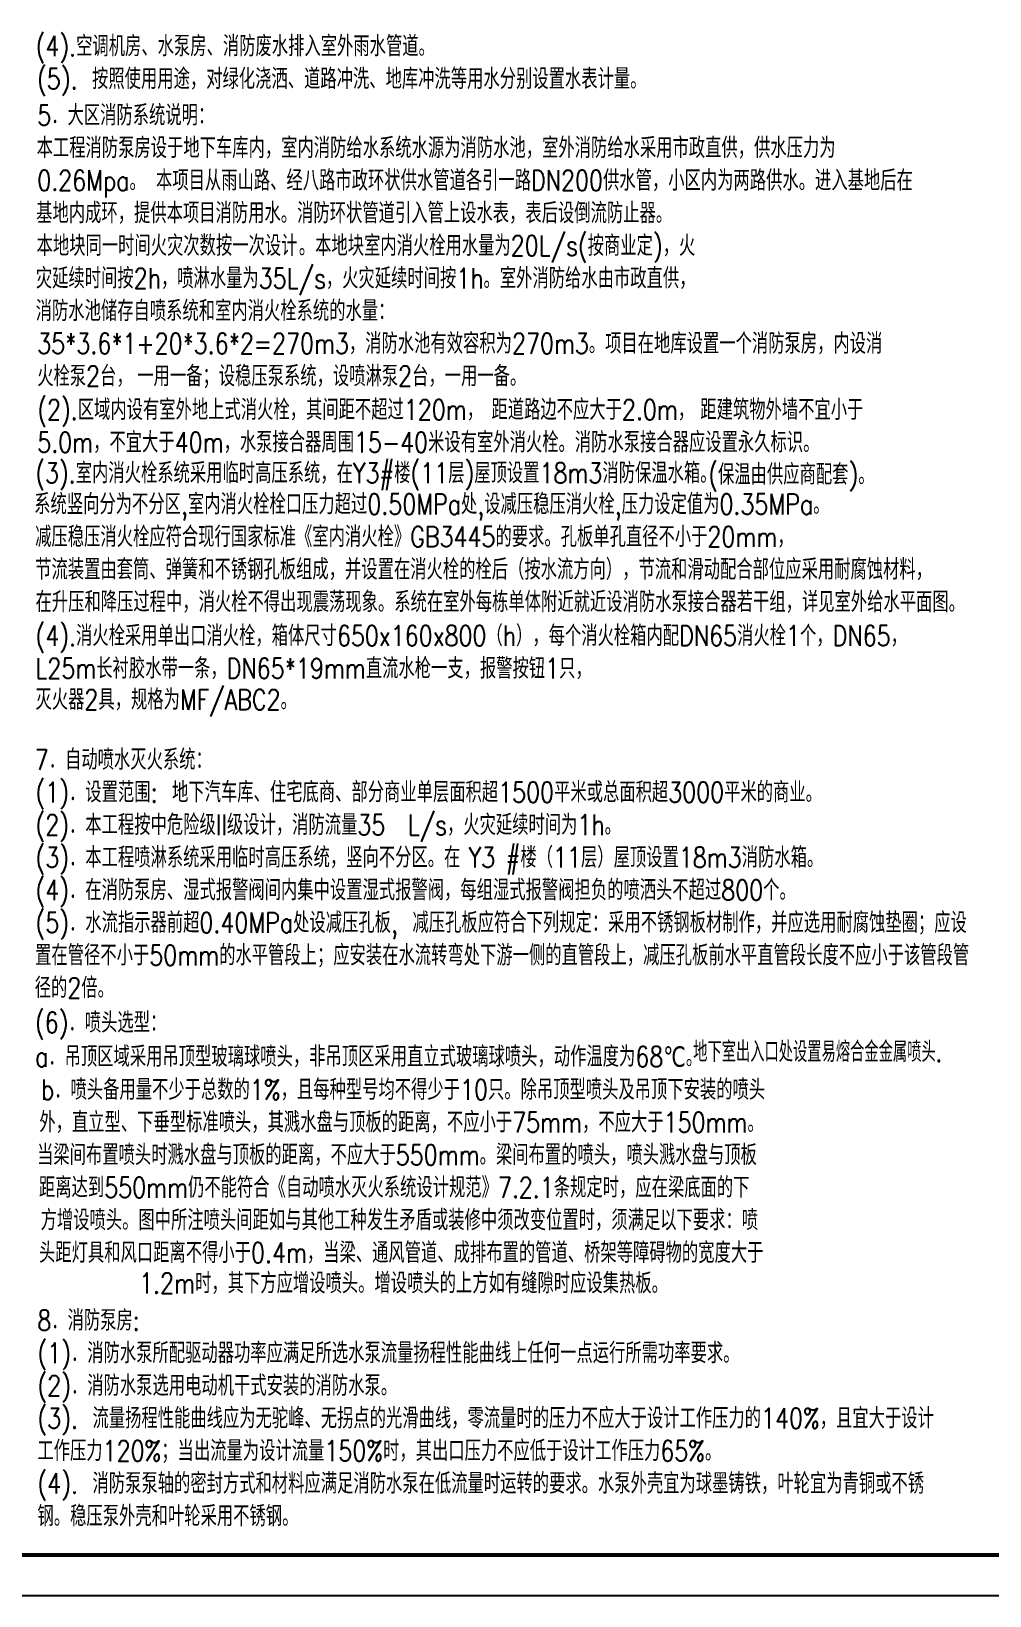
# Model space of a CAD drawing. Extents: x 27938 to 1507990, y 110129 to 923079.
# Drawn here: x 519175 to 542686, y 583057 to 621438 of the extents above; entities that cross this region are included whole.
import ezdxf

# ---------------------------------------------------------------- set-up
doc = ezdxf.new("R2010")
doc.units = 0
doc.header["$LTSCALE"] = 1000
doc.header["$MEASUREMENT"] = 0
doc.layers.add('0s_水标注', color=7, linetype='Continuous')
doc.layers.add('图框', color=140, linetype='Continuous')
doc.layers.add('yichutu', color=7, linetype='Continuous', true_color=0xffffff, plot=False)
doc.styles.add('HZ', font='txt', dxfattribs={"bigfont": 'hztxt'})

# ---------------------------------------------------------------- blocks, each defined once
blk = doc.blocks.new('TK')
at = {"layer": '图框'}
blk.add_lwpolyline([(465375, 548714), (549475, 548714), (549475, 489314), (465375, 489314)], close=True, dxfattribs=at)
blk.add_lwpolyline([(465375, 548714), (549475, 548714), (549475, 489314), (465375, 489314)], close=True, dxfattribs=at)
at = {"layer": '图框', "const_width": 100}
blk.add_lwpolyline([(548475, 490314), (548475, 547714), (467875, 547714), (467875, 490314)], close=True, dxfattribs=at)
blk = doc.blocks.new('yct-841-594-84100-59399.9999999999-100-1000.0')
at = {"layer": 'yichutu', "color": 7, "true_color": 0xffffff}
blk.add_lwpolyline([(0, 0), (0, 59400), (84100, 59400), (84100, 0)], close=True, dxfattribs=at)

msp = doc.modelspace()

# ---------------------------------------------------------------- block references
msp.add_blockref('TK', (26661.9, 93743.3))
at = {"layer": 'yichutu'}
msp.add_blockref('yct-841-594-84100-59399.9999999999-100-1000.0', (492036.9, 583057), dxfattribs=at)

# ---------------------------------------------------------------- texts
at = {"layer": '0s_水标注', "color": 0, "style": 'HZ'}
for s, height, width, p in [('(4).空调机房、水泵房、消防废水排入室外雨水管道。', 500, 0.8, (519280.6, 620823.6)), (' (5). 按照使用用途，对绿化浇洒、道路冲洗、地库冲洗等用水分别设置水表计量。', 500, 0.8, (518958.8, 620021.2)), ('5．大区消防系统说明：', 499.995, 0.8, (519320.6, 619128.2)), ('本工程消防泵房设于地下车库内，室内消防给水系统水源为消防水池，室外消防给水采用市政直供，', 499.995, 0.8, (519304.9, 618328.2)), ('供水压力为', 499.99, 0.8, (536904.7, 618328.2)), ('0.26Mpa。', 499.99, 0.8, (519320.6, 617528.3)), ('本项目从', 499.99, 0.8, (522234.9, 617528.3)), ('雨山路、经八路市政环状供水管道各引一路DN200供水管，小区内为两路供水。进入基地后在', 499.995, 0.8, (523834.9, 617528.3)), ('基地内成环，提供本项目消防用水。消防环状管道引入管上设水表，表后设倒流防止器。', 499.995, 0.8, (519295.4, 616728.3)), ('本地块同一时间火灾次数按一次设计', 499.995, 0.8, (519304.9, 615928.3)), ('。本地块室内消火栓用水量为20L/s(按商业定)，火', 499.995, 0.8, (525737.7, 615928.3)), ('灾延续时间按2h，喷淋水量为35L/s，火灾延续时间按1h。室外消防给水由市政直供，', 499.995, 0.8, (519286, 615128.3)), ('消防水池储存自喷系统和室内消火栓系统的水量：', 499.995, 0.8, (519282.8, 614328.3)), ('35*3.6*1+20*3.6*2=270m3，消防水池有效容积为270m3。项目在地库设置一个消防泵房，内设消', 499.995, 0.8, (519320.6, 613528.3)), ('火栓泵2台，', 499.99, 0.8, (519320.6, 612728.3)), ('一用一备；设稳压泵系统，设喷淋泵2台，一用一备。', 499.995, 0.8, (521774.6, 612728.3)), ('(2).区域内设有室外地上式消火栓，其间距不超过120m，', 499.995, 0.8, (519320.6, 611903.6)), ('距道路边不应大于2.0m，', 499.995, 0.8, (530463.4, 611903.6)), ('距建筑物外墙不宜小于', 499.99, 0.8, (535587.1, 611903.6)), ('5.0m，不宜大于40m，水泵接合器周围15-40米设有室外消火栓。消防水泵接合器应设置永久标识。', 499.995, 0.8, (519320.6, 611103.6)), ('(3).室内消火栓系统采用临时高压系统，在Y3#楼(11层)屋顶设置18m3消防保温水箱。', 499.995, 0.8, (519271.3, 610350.1)), ('(保温由供应商配套)。 ', 499.995, 0.8, (535781.1, 610315.7)), ('系统竖向分为不分区,室内消火栓栓口压力超过0.50MPa处,设减压稳压消火栓,压力设定值为0.35MPa。', 499.995, 0.8, (519246.4, 609586.6)), ('减压稳压消火栓应符合现行国家标准《室内消火栓》GB3445的要求。孔板单孔直径不小于20mm，', 499.995, 0.8, (519270.1, 608786.6)), ('节流装置由套筒、弹簧和不锈钢孔板组成，并设置在消火栓的栓后（按水流方向），节流和滑动配合部位应采用耐腐蚀材料，', 499.995, 0.8, (519270.5, 607986.6)), ('在升压和降压过程中，消火栓不得出现震荡现象。系统在室外每栋单体附近就近设消防水泵接合器若干组，详见室外给水平面图。', 500, 0.8, (519279.2, 607186.6)), ('7．自动喷水灭火系统：', 500, 0.8, (519260.3, 603319.7)), ('(1)．设置范围: 地下汽车库、住宅底商、部分商业单层面积超1500平米或总面积超3000平米的商业。', 500, 0.8, (519277.4, 602519.7)), ('(2)．本工程按中危险级II级设计，消防流量35', 500, 0.8, (519277.4, 601719.7)), ('L/s，火灾延续时间为1h。', 500, 0.8, (528412, 601719.7)), ('(3)．本工程喷淋系统采用临时高压系统，竖向不分区。在', 500, 0.8, (519277.4, 600919.7)), ('#楼（11层）屋顶设置18m3消防水箱。', 500, 0.8, (530813.8, 600919.7)), ('Y3', 500, 0.8, (529903.1, 600919.7)), ('(4)．在消防泵房、湿式报警阀间内集中设置湿式报警阀，每组湿式报警阀担负的喷洒头不超过800个。', 500, 0.8, (519277.4, 600119.7)), ('(5)．水流指示器前超0.40MPa处设减压孔板, 减压孔板应符合下列规定：采用不锈钢板材制作，并应选用耐腐蚀垫圈；应设', 500, 0.8, (519277.4, 599319.7)), ('置在管径不小于50mm的水平管段上；应安装在水流转弯处下游一侧的直管段上，减压孔板前水平直管段长度不应小于该管段管', 500, 0.8, (519269, 598519.7)), ('径的2倍。', 500, 0.8, (519258.8, 597719.7)), ('(6)．喷头选型：', 500, 0.8, (519264.2, 596870)), ('a．吊顶区域采用吊顶型玻璃球喷头，非吊顶区采用直立式玻璃球喷头，动作温度为68℃。', 500, 0.8, (519266.8, 596033.9)), ('地下室出入口处设置易熔合金金属喷头.', 500, 0.7, (535411.4, 596152.4)), ('b．喷头备用量不少于总数的1%%%，且每种型号均不得少于10只。除吊顶型喷头及吊顶下安装的喷头', 500, 0.8, (519411.4, 595222.4)), ('外，直立型、下垂型标准喷头，其溅水盘与顶板的距离，不应小于75mm，不应大于150mm。', 500, 0.8, (519372, 594422.4)), ('当梁间布置喷头时溅水盘与顶板的距离，不应大于550mm。梁间布置的喷头，喷头溅水盘与顶板', 500, 0.8, (519316.9, 593622.4)), ('距离达到550mm仍不能符合《自动喷水灭火系统设计规范》7.2.1条规定时，应在梁底面的下', 500, 0.8, (519364.1, 592822.4)), ('方增设喷头。图中所注喷头间距如与其他工种发生矛盾或装修中须改变位置时，须满足以下要求：喷', 500, 0.8, (519403.5, 592022.4)), ('头距灯具和风口距离不得小于0.4m，当梁、通风管道、成排布置的管道、桥架等障碍物的宽度大于', 500, 0.8, (519364.1, 591222.4)), ('1.2m时，其下方应增设喷头。增设喷头的上方如有缝隙时应设集热板。', 500, 0.8, (521821.5, 590474.7)), ('8．消防泵房:', 500, 0.8, (519322.5, 589561.2)), ('(1)．消防水泵所配驱动器功率应满足所选水泵流量扬程性能曲线上任何一点运行所需功率要求。', 500, 0.8, (519325.4, 588761.2)), ('(2)．消防水泵选用电动机干式安装的消防水泵。', 500, 0.8, (519325.4, 587961.2)), ('(3). 流量扬程性能曲线应为无驼峰、无拐点的光滑曲线，零流量时的压力不应大于设计工作压力的140%%%，且宜大于设计', 500, 0.8, (519325.4, 587161.2)), ('工作压力120%%%；当出流量为设计流量150%%%时，其出口压力不应低于设计工作压力65%%%。', 500, 0.8, (519324.4, 586361.2))]:
    msp.add_text(s, height=height, dxfattribs=dict(at, width=width)).set_placement(p)
at = {"layer": '0s_水标注', "style": 'HZ', "width": 0.8}
for s, p in [('(4).消火栓采用单出口消火栓，箱体尺寸650x160x800（h），每个消火栓箱内配DN65消火栓1个，DN65，', (519277.8, 606357.9)), ('L25m长衬胶水带一条，DN65*19mm直流水枪一支，报警按钮1只，', (519277.8, 605557.9)), ('灭火器2具，规格为MF/ABC2。', (519277.8, 604791.5))]:
    msp.add_text(s, height=500, dxfattribs=at).set_placement(p)
at = {"layer": '0s_水标注', "color": 7, "style": 'HZ', "width": 0.8}
for s, p in [('(4). 消防泵泵轴的密封方式和材料应满足消防水泵在低流量时运转的要求。水泵外壳宜为球墨铸铁，叶轮宜为青铜或不锈', (519325.4, 585561.2)), ('钢。稳压泵外壳和叶轮采用不锈钢。', (519327.6, 584761.2))]:
    msp.add_text(s, height=500, dxfattribs=at).set_placement(p)

doc.saveas('drawing.dxf')
